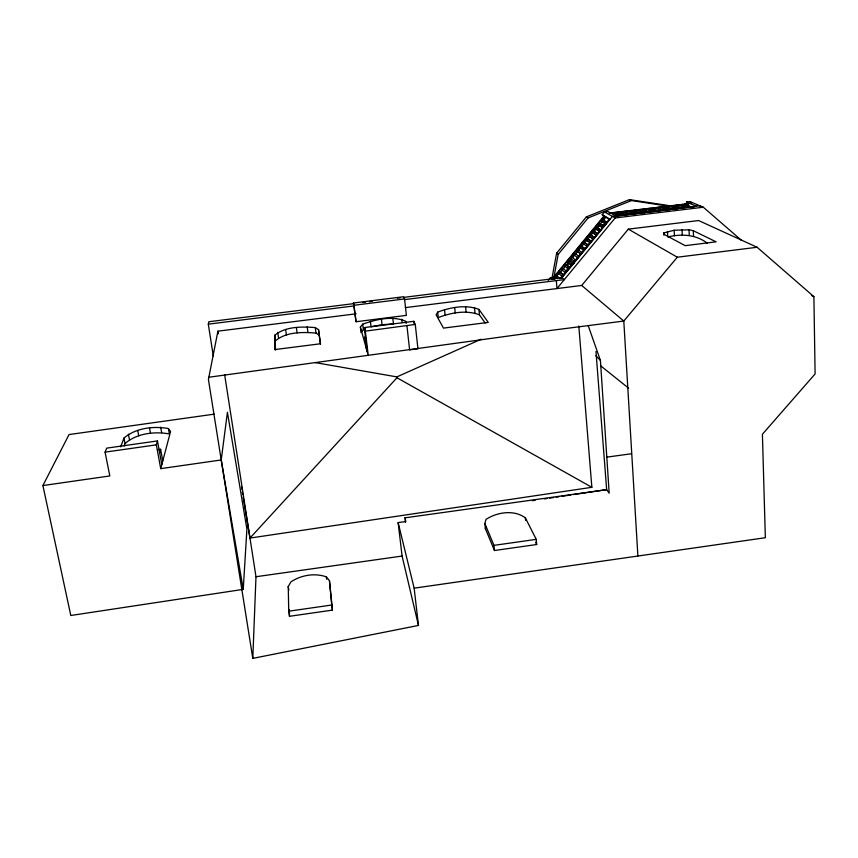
<?xml version="1.0" encoding="UTF-8"?>
<svg xmlns="http://www.w3.org/2000/svg" width="858" height="858" viewBox="0 0 858 858"><rect width="100%" height="100%" fill="white"/><g stroke="black" fill="none" stroke-linecap="round" stroke-linejoin="round"><path stroke-width="1.29" d="M275.536 350.043L274.807 335.178C285.628 326.297 301.877 326.576 315.294 327.574L318.522 329.654L320.452 343.768L274.689 349.592L274.807 335.178M404.89 517.706L405.877 521.514L398.133 522.597L414.146 588.17L418.468 625.428L252.799 658.376L255.984 576.737L224.657 374.742M243.243 589.371L246.911 529.139L227.424 412.29L221.225 459.963L243.243 589.371L70.796 615.497L42.9 485.553L69.037 434.566L214.232 414.146M551.844 278.871L556.617 253.174L586.389 216.87L629.45 199.624L672.318 206.102M553.603 278.968L558.172 254.429L588.116 217.932L631.413 200.579L669.294 206.306M566.977 270.903L568.693 261.84M356.177 313.803L217.9 331.177L208.419 379.472L252.799 658.376M213.299 355.941L208.301 324.163L208.869 321.739L353.582 303.646M221.225 459.963L160.725 468.64L170.56 431.531L168.393 428.517C153.485 425.911 135.65 427.906 123.96 438.116L120.688 446.868M485.338 528.539L484.856 523.573L485.971 519.412C497.072 512.108 514.307 509.459 525.375 517.9L536.25 539.371L536.679 544.519L494.465 550.514L485.338 528.539L485.896 526.447M159.652 452.767L160.618 449.281L157.969 449.656M160.725 468.64L156.328 444.852L157.464 440.937L106.703 448.133L105.084 452.134L109.803 475.954L42.9 485.553M124.12 446.01L125.011 443.586C136.615 433.279 154.504 431.263 169.369 433.934L168.393 428.517M288.256 586.55L290.916 581.874C301.147 575.085 314.639 572.779 326.33 576.844L329.461 580.684L332.454 610.113L289.489 616.301L288.738 611.207L288.256 586.55L288.803 590.229M437.687 312.13L436.111 314.8L443.479 328.11L488.277 322.415L478.936 309.384C465.873 304.333 450.471 307.282 437.687 312.13L438.245 317.589C450.997 312.687 466.43 309.717 479.45 314.875L485.199 323.037M365.572 328.85L363.374 329.676L361.057 332.647L360.381 327.08L362.709 324.163C376.094 319.38 392.428 315.412 405.898 321.321L406.145 323.541M548.198 280.405L550.439 277.681L552.187 279.097M609.341 219.519L602.198 214.714L604.482 211.937L607.936 211.518L615.969 215.969M552.048 279.086L603.989 215.926L605.727 217.267L603.217 220.324L601.908 219.23L604.429 216.173M554.547 279.483L556.188 277.477L554.879 276.415L552.413 279.418L550.439 277.681M560.939 278.282L609.63 219.165L560.027 278.603L556.005 275.043L557.915 272.726L561.958 276.255M563.105 274.86L559.041 271.343L594.605 228.11L599.216 231.017M599.839 229.558L595.742 226.716L597.683 224.367L602.337 227.22M603.882 226.351L598.83 222.973L600.761 220.624L605.469 223.423M579.15 247.125L590.787 232.979M593.275 229.955L594.937 227.928M556.767 276.008L559.319 272.908M578.045 250.139L580.609 247.029M590.819 234.609L592.524 232.539M594.229 230.47L595.935 228.4M602.745 220.12L605.298 217.02L603.989 215.926M563.62 275.236L560.36 272.415L562.269 270.098L560.95 269.026L565.047 272.501M570.87 264.736L568.35 262.698L563.395 268.726L562.087 267.653L566.698 271.503M584.084 250.397L580.566 247.855L575.589 253.904L574.281 252.82L578.571 256.081M587.902 244.755L583.461 241.666L584.77 242.75L589.757 236.679L593.382 239.092M599.613 231.542L595.913 229.204L590.905 235.285L589.596 234.202L594.133 237.194M597.05 227.81L598.991 225.461L601.79 227.188M600.128 224.067L602.069 221.718L605.845 223.97M404.043 297.34L562.033 277.595L612.43 216.398L699.881 205.781L701.597 207.271M741.494 240.358L703.313 207.228L615.165 217.943L556.949 288.578L556.349 280.609M405.373 307.625L581.713 285.457L628.324 229.14L698.605 220.538L757.11 247.265L813.899 296.664L815.1 373.938L762.408 434.255L765.347 537.719L414.146 588.17M757.11 247.265L677.316 257.207L623.798 321.053L526.394 333.548L208.848 377.241M243.189 497.2L249.989 538.073L396.964 377.767L396.868 376.898L481.156 339.221M275.6 340.712C286.315 331.714 302.627 332.003 316.023 333.065L319.251 335.178L320.495 344.315M596.181 227.434L604.858 223.959M663.749 232.936L674.184 230.244L689.038 229.826L693.307 230.716L716.119 241.827L685.199 245.656L663.953 234.331L663.749 232.936L663.856 235.156M392.835 318.457L393.457 323.938L382.035 324.689L371.064 326.769L370.409 321.289M707.228 243.146C695.774 234.384 681.252 233.666 667.771 236.99L667.503 231.446M249.989 538.073L591.859 487.312L578.807 325.976M532.4 500.697L535.06 500.3M544.337 498.916L546.986 498.53M549.646 498.133L553.614 497.543M556.274 497.147L558.923 496.75M561.572 496.353L570.86 494.98M573.509 494.583L606.66 489.65L609.18 493.189L600.418 360.414L588.191 325.6M288.738 611.207L331.746 605.019L329.461 580.684M105.084 452.134L156.328 444.852M255.984 576.737L402.091 556.059L418.468 625.428M484.856 523.573L493.972 545.356L536.25 539.371M404.922 517.846L606.66 489.65L595.978 351.512M606.542 457.164L631.488 453.753M415.272 324.442L413.824 321.321L364.296 327.584L365.326 331.145L415.272 324.442L417.943 348.798L409.609 349.871L406.917 325.568M353.399 303.013L354.022 305.266L404.558 298.938L406.37 315.379L356.038 321.739L353.399 303.013L403.528 296.75L404.558 298.938M208.301 324.163L354.429 305.877M404.912 299.56L564.339 279.611L562.033 277.595M362.88 302.488L365.54 302.155M369.519 301.651L372.179 301.319M397.404 298.166L400.053 297.833M686.593 204.333L686.497 202.005L689.907 201.587L703.313 207.228M688.502 203.721L684.748 204.183L684.823 205.941L688.577 205.48L688.502 203.721L609.159 213.041L613.395 212.827L618.286 215.519L615.712 215.83M622.887 215.433L619.894 213.814L619.787 212.055L627.37 211.132L632.464 213.792L629.493 214.157M634.212 213.578L637.183 213.224L632.024 210.564L629.096 210.918L635.22 213.942M636.679 210.006L633.751 210.36L638.931 213.009L641.891 212.645L636.679 210.006L636.775 211.765L639.907 213.374M645.27 212.055L643.146 210.993L643.05 209.234L645.967 208.88L651.319 211.508L648.358 211.862M655.694 211.454L652.423 209.867L652.337 208.108L655.244 207.754L660.735 210.36L657.775 210.725M662.483 210.146L665.433 209.792L659.888 207.196L656.971 207.539L663.298 210.532M669.712 209.749L666.323 208.183L666.237 206.424L669.154 206.07L674.828 208.644L671.878 209.009M673.777 205.502L670.87 205.856L676.576 208.44L679.525 208.076L673.777 205.502L673.862 207.271L677.305 208.826M681.273 207.872L684.212 207.507L678.399 204.944L675.503 205.298L681.971 208.258M615.83 214.007L621.085 213.374M639.467 211.143L643.403 210.66M649.967 209.867L652.595 209.545M663.095 208.279L667.031 207.797M681.477 206.049L685.413 205.566M625.836 215.079L622.822 213.46L618.157 214.028L621.138 215.648M625.525 213.138L627.477 212.902L627.37 211.132M641.419 211.207L645.087 210.757M650.696 210.081L655.34 209.513L655.244 207.754M666.323 208.183L669.24 207.829L669.154 206.07M643.65 212.441L646.61 212.076L641.323 209.438L638.406 209.792L644.594 212.805M653.067 211.293L656.027 210.929L650.611 208.312L647.693 208.666L653.957 211.658M616.205 216.077L695.023 206.499L690.647 206.724L684.748 204.183M632.121 213.031L634.748 213.428M315.304 362.612L396.857 376.898M686.497 202.005L696.385 206.21M687.741 205.984L691.044 207.411M684.823 205.941L687.183 206.971M666.237 206.424L672.64 209.395M652.337 208.108L658.633 211.1M629.45 199.624L631.413 200.579M643.05 209.234L649.27 212.226M811.518 295.463L813.899 296.664M624.442 211.486L630.523 214.511M619.787 212.055L624.774 214.725L627.734 214.371L622.715 211.701L622.822 213.46M604.482 211.937L615.165 217.943M396.975 377.767L591.859 487.312M628.324 229.14L677.316 257.207M602.198 214.714L610.092 219.251M601.908 219.23L606.638 222.007M603.217 220.324L606.059 221.997M598.83 222.973L603.506 225.804M586.389 216.87L588.116 217.932M595.742 226.716L600.375 229.612M596.074 228.646L599.474 230.781M597.254 233.397L592.674 230.459L597.651 233.912M596.085 234.813L591.527 231.853L595.581 234.727M591.816 235.886L593.629 237.087M592.964 238.599L588.449 235.585L589.757 236.679M591.012 240.98L586.529 237.934L591.441 241.463M589.854 242.385L585.381 239.318L590.283 242.868M584.77 242.75L588.331 245.238M586.743 246.16L582.314 243.05L583.622 244.133L581.703 246.471L580.394 245.388L584.791 248.53M582.582 247.104L585.231 249.002M583.633 249.935L579.257 246.772L580.566 247.855M582.132 252.756L577.337 249.11L578.646 250.193M580.523 253.711L576.201 250.493L580.115 253.507M577.884 257.915L573.144 254.204L574.452 255.287L572.533 257.614L571.224 256.542L575.954 260.274M574.796 261.669L570.087 257.915L571.396 258.998L569.487 261.325L568.178 260.242L572.865 264.017M570.216 260.071L574.367 263.352M600.782 365.926L628.635 388.181M556.617 253.174L558.172 254.429M571.224 265.004L567.041 261.626L568.35 262.698M556.005 275.043L557.314 276.104M559.041 271.343L560.36 272.415M565.132 263.953L569.776 267.76M565.304 266.398L563.996 265.326L568.629 269.155M597.683 224.367L598.991 225.461M594.605 228.11L595.913 229.204M600.761 220.624L602.069 221.718M581.713 285.457L623.798 321.053L637.891 556.027M689.907 201.587L691.591 203.046M554.879 276.415L557.282 278.56M595.86 355.716L600.418 360.414M535.531 542.245L536.679 544.519M365.755 339.671L364.94 336.797L366.387 348.713M360.381 327.08L368.286 355.566L365.326 331.145M123.96 438.116L125.011 443.586M128.378 434.159L129.419 439.586M137.73 430.437L138.749 435.832M149.507 427.906L150.504 433.279M160.618 449.281L162.763 460.961M157.464 440.937L161.819 464.532M160.682 427.198L161.669 432.593M241.441 486.647L241.87 489.285M242.31 491.924L242.75 494.562M217.9 331.177L218.307 333.816M277.745 332.314L278.518 337.805M285.65 329.526L286.4 334.985M296.385 327.52L297.136 332.958M331.746 605.019L332.454 610.113M326.33 576.844L326.662 579.279M307.196 326.801L307.925 332.261M318.522 329.654L319.251 335.178M315.294 327.574L316.023 333.065M354.022 305.266L356.038 321.739M362.709 324.163L363.374 329.676M364.296 327.584L367.213 351.683M398.133 522.597L402.091 556.059M405.115 519.637L405.426 522.275M381.392 319.219L382.035 324.689M401.801 319.219L402.166 322.522M413.824 321.321L414.082 323.734M444.498 309.491L445.045 314.918M454.686 307.561L455.223 312.977M465.615 306.832L466.141 312.258M474.485 307.486L475 312.945M493.972 545.356L494.465 550.514M478.936 309.384L479.45 314.875M525.375 517.9L525.589 520.377M613.395 212.827L613.502 214.597M632.024 210.564L632.121 212.334M645.967 208.88L646.063 210.639M659.888 207.196L659.974 208.955M674.184 230.244L674.442 235.778M682.046 229.654L682.292 235.199M678.399 204.944L678.485 206.703M687.966 203.485L688.041 205.244M689.038 229.826L689.274 235.392M693.307 230.716L693.554 236.315M289.361 609.77L289.489 616.301M618.06 212.258L615.132 212.612L620.044 215.304L623.015 214.94L618.06 212.258M664.521 206.628L661.604 206.982L667.181 209.577L670.13 209.223L664.521 206.628M683.022 204.386L680.126 204.74L685.96 207.293L688.899 206.939L683.022 204.386"/></g></svg>
